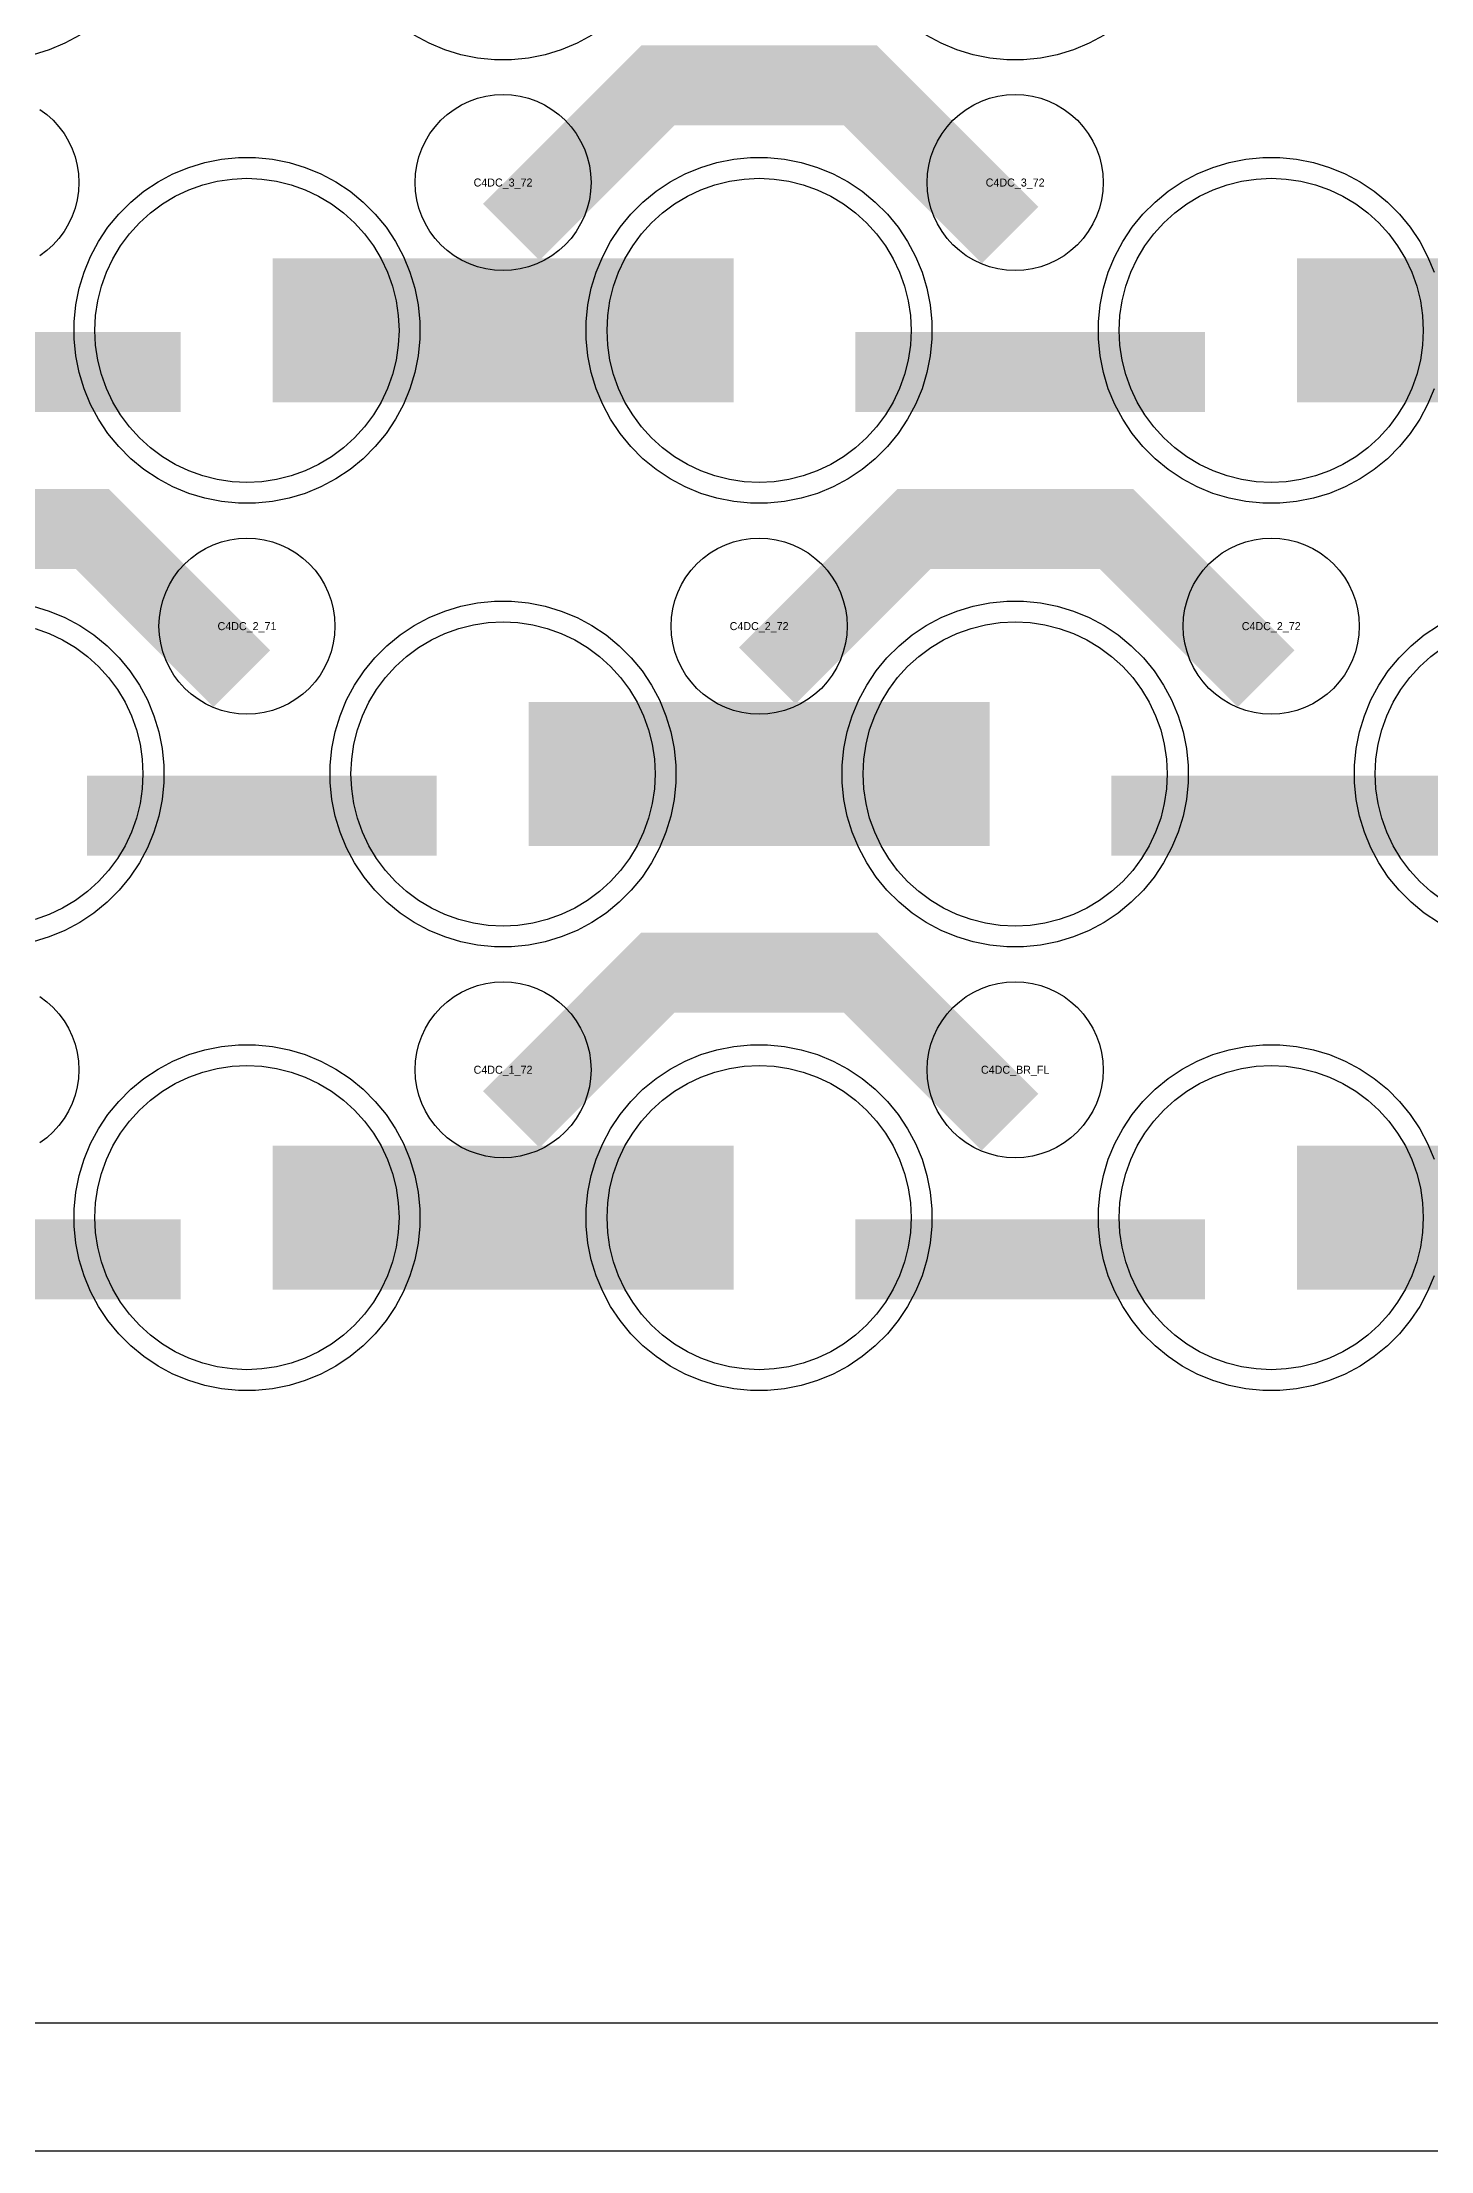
# Model space of a CAD drawing. Extents: x -11880 to 11880, y -14992 to 14992.
# Drawn here: x 10896 to 11330, y -14992 to -14334 of the extents above; entities that cross this region are included whole.
import ezdxf
from ezdxf.enums import TextEntityAlignment as Align

# ---------------------------------------------------------------- set-up
doc = ezdxf.new("R2010")
doc.units = 0
doc.header["$MEASUREMENT"] = 0
for name, color, linetype in [('GDS_775_DT_237', 138, 'CONTINUOUS'), ('OUTLINE', 30, 'CONTINUOUS'), ('RDL1_FS', 34, 'CONTINUOUS'), ('RDL_BS', 160, 'CONTINUOUS')]:
    doc.layers.add(name, color=color, linetype=linetype)

msp = doc.modelspace()

# ---------------------------------------------------------------- linework, layer by layer
at = {"layer": 'OUTLINE'}
for points in [[(-11880, -14992.5), (11880, -14992.5), (11880, 14992.5), (-11880, 14992.5)], [(-11840, -14952.5), (11840, -14952.5), (11840, 14952.5), (-11840, 14952.5)]]:
    msp.add_lwpolyline(points, close=True, dxfattribs=at)
at = {"layer": 'RDL1_FS', "color": 241, "true_color": 0xf7abae}
for points in [[(10960, -14471.379), (10955.343, -14471.15), (10950.732, -14470.466), (10946.209, -14469.334), (10941.819, -14467.762), (10937.605, -14465.77), (10933.605, -14463.372), (10929.86, -14460.594), (10926.406, -14457.464), (10923.276, -14454.01), (10920.498, -14450.265), (10918.1, -14446.265), (10916.108, -14442.051), (10914.536, -14437.661), (10913.404, -14433.138), (10912.72, -14428.527), (10912.491, -14423.87), (10912.72, -14419.213), (10913.404, -14414.602), (10914.536, -14410.079), (10916.108, -14405.689), (10918.1, -14401.475), (10920.498, -14397.475), (10923.276, -14393.73), (10926.406, -14390.276), (10929.86, -14387.146), (10933.605, -14384.368), (10937.605, -14381.97), (10941.819, -14379.978), (10946.209, -14378.406), (10950.732, -14377.274), (10955.343, -14376.59), (10960, -14376.361), (10964.657, -14376.59), (10969.268, -14377.274), (10973.791, -14378.406), (10978.181, -14379.978), (10982.395, -14381.97), (10986.395, -14384.368), (10990.14, -14387.146), (10993.594, -14390.276), (10996.724, -14393.73), (10999.502, -14397.475), (11001.9, -14401.475), (11003.892, -14405.689), (11005.464, -14410.079), (11006.596, -14414.602), (11007.28, -14419.213), (11007.509, -14423.87), (11007.28, -14428.527), (11006.596, -14433.138), (11005.464, -14437.661), (11003.892, -14442.051), (11001.9, -14446.265), (10999.502, -14450.265), (10996.724, -14454.01), (10993.594, -14457.464), (10990.14, -14460.594), (10986.395, -14463.372), (10982.395, -14465.77), (10978.181, -14467.762), (10973.791, -14469.334), (10969.268, -14470.466), (10964.657, -14471.15)], [(11120, -14471.379), (11115.343, -14471.15), (11110.732, -14470.466), (11106.209, -14469.334), (11101.819, -14467.762), (11097.605, -14465.77), (11093.605, -14463.372), (11089.86, -14460.594), (11086.406, -14457.464), (11083.276, -14454.01), (11080.498, -14450.265), (11078.1, -14446.265), (11076.108, -14442.051), (11074.536, -14437.661), (11073.404, -14433.138), (11072.72, -14428.527), (11072.491, -14423.87), (11072.72, -14419.213), (11073.404, -14414.602), (11074.536, -14410.079), (11076.108, -14405.689), (11078.1, -14401.475), (11080.498, -14397.475), (11083.276, -14393.73), (11086.406, -14390.276), (11089.86, -14387.146), (11093.605, -14384.368), (11097.605, -14381.97), (11101.819, -14379.978), (11106.209, -14378.406), (11110.732, -14377.274), (11115.343, -14376.59), (11120, -14376.361), (11124.657, -14376.59), (11129.268, -14377.274), (11133.791, -14378.406), (11138.181, -14379.978), (11142.395, -14381.97), (11146.395, -14384.368), (11150.14, -14387.146), (11153.594, -14390.276), (11156.724, -14393.73), (11159.502, -14397.475), (11161.9, -14401.475), (11163.892, -14405.689), (11165.464, -14410.079), (11166.596, -14414.602), (11167.28, -14419.213), (11167.509, -14423.87), (11167.28, -14428.527), (11166.596, -14433.138), (11165.464, -14437.661), (11163.892, -14442.051), (11161.9, -14446.265), (11159.502, -14450.265), (11156.724, -14454.01), (11153.594, -14457.464), (11150.14, -14460.594), (11146.395, -14463.372), (11142.395, -14465.77), (11138.181, -14467.762), (11133.791, -14469.334), (11129.268, -14470.466), (11124.657, -14471.15)], [(11280, -14471.379), (11275.343, -14471.15), (11270.732, -14470.466), (11266.209, -14469.334), (11261.819, -14467.762), (11257.605, -14465.77), (11253.605, -14463.372), (11249.86, -14460.594), (11246.406, -14457.464), (11243.276, -14454.01), (11240.498, -14450.265), (11238.1, -14446.265), (11236.108, -14442.051), (11234.536, -14437.661), (11233.404, -14433.138), (11232.72, -14428.527), (11232.491, -14423.87), (11232.72, -14419.213), (11233.404, -14414.602), (11234.536, -14410.079), (11236.108, -14405.689), (11238.1, -14401.475), (11240.498, -14397.475), (11243.276, -14393.73), (11246.406, -14390.276), (11249.86, -14387.146), (11253.605, -14384.368), (11257.605, -14381.97), (11261.819, -14379.978), (11266.209, -14378.406), (11270.732, -14377.274), (11275.343, -14376.59), (11280, -14376.361), (11284.657, -14376.59), (11289.268, -14377.274), (11293.791, -14378.406), (11298.181, -14379.978), (11302.395, -14381.97), (11306.395, -14384.368), (11310.14, -14387.146), (11313.594, -14390.276), (11316.724, -14393.73), (11319.502, -14397.475), (11321.9, -14401.475), (11323.892, -14405.689), (11325.464, -14410.079), (11326.596, -14414.602), (11327.28, -14419.213), (11327.509, -14423.87), (11327.28, -14428.527), (11326.596, -14433.138), (11325.464, -14437.661), (11323.892, -14442.051), (11321.9, -14446.265), (11319.502, -14450.265), (11316.724, -14454.01), (11313.594, -14457.464), (11310.14, -14460.594), (11306.395, -14463.372), (11302.395, -14465.77), (11298.181, -14467.762), (11293.791, -14469.334), (11289.268, -14470.466), (11284.657, -14471.15)], [(11040, -14609.944), (11035.343, -14609.715), (11030.732, -14609.031), (11026.209, -14607.899), (11021.819, -14606.327), (11017.605, -14604.335), (11013.605, -14601.937), (11009.86, -14599.159), (11006.406, -14596.029), (11003.276, -14592.575), (11000.498, -14588.83), (10998.1, -14584.83), (10996.108, -14580.616), (10994.536, -14576.226), (10993.404, -14571.703), (10992.72, -14567.092), (10992.491, -14562.435), (10992.72, -14557.778), (10993.404, -14553.167), (10994.536, -14548.644), (10996.108, -14544.254), (10998.1, -14540.04), (11000.498, -14536.04), (11003.276, -14532.295), (11006.406, -14528.841), (11009.86, -14525.711), (11013.605, -14522.933), (11017.605, -14520.535), (11021.819, -14518.543), (11026.209, -14516.971), (11030.732, -14515.839), (11035.343, -14515.155), (11040, -14514.926), (11044.657, -14515.155), (11049.268, -14515.839), (11053.791, -14516.971), (11058.181, -14518.543), (11062.395, -14520.535), (11066.395, -14522.933), (11070.14, -14525.711), (11073.594, -14528.841), (11076.724, -14532.295), (11079.502, -14536.04), (11081.9, -14540.04), (11083.892, -14544.254), (11085.464, -14548.644), (11086.596, -14553.167), (11087.28, -14557.778), (11087.509, -14562.435), (11087.28, -14567.092), (11086.596, -14571.703), (11085.464, -14576.226), (11083.892, -14580.616), (11081.9, -14584.83), (11079.502, -14588.83), (11076.724, -14592.575), (11073.594, -14596.029), (11070.14, -14599.159), (11066.395, -14601.937), (11062.395, -14604.335), (11058.181, -14606.327), (11053.791, -14607.899), (11049.268, -14609.031), (11044.657, -14609.715)], [(11200, -14609.944), (11195.343, -14609.715), (11190.732, -14609.031), (11186.209, -14607.899), (11181.819, -14606.327), (11177.605, -14604.335), (11173.605, -14601.937), (11169.86, -14599.159), (11166.406, -14596.029), (11163.276, -14592.575), (11160.498, -14588.83), (11158.1, -14584.83), (11156.108, -14580.616), (11154.536, -14576.226), (11153.404, -14571.703), (11152.72, -14567.092), (11152.491, -14562.435), (11152.72, -14557.778), (11153.404, -14553.167), (11154.536, -14548.644), (11156.108, -14544.254), (11158.1, -14540.04), (11160.498, -14536.04), (11163.276, -14532.295), (11166.406, -14528.841), (11169.86, -14525.711), (11173.605, -14522.933), (11177.605, -14520.535), (11181.819, -14518.543), (11186.209, -14516.971), (11190.732, -14515.839), (11195.343, -14515.155), (11200, -14514.926), (11204.657, -14515.155), (11209.268, -14515.839), (11213.791, -14516.971), (11218.181, -14518.543), (11222.395, -14520.535), (11226.395, -14522.933), (11230.14, -14525.711), (11233.594, -14528.841), (11236.724, -14532.295), (11239.502, -14536.04), (11241.9, -14540.04), (11243.892, -14544.254), (11245.464, -14548.644), (11246.596, -14553.167), (11247.28, -14557.778), (11247.509, -14562.435), (11247.28, -14567.092), (11246.596, -14571.703), (11245.464, -14576.226), (11243.892, -14580.616), (11241.9, -14584.83), (11239.502, -14588.83), (11236.724, -14592.575), (11233.594, -14596.029), (11230.14, -14599.159), (11226.395, -14601.937), (11222.395, -14604.335), (11218.181, -14606.327), (11213.791, -14607.899), (11209.268, -14609.031), (11204.657, -14609.715)], [(10960, -14748.509), (10955.343, -14748.28), (10950.732, -14747.596), (10946.209, -14746.464), (10941.819, -14744.892), (10937.605, -14742.9), (10933.605, -14740.502), (10929.86, -14737.724), (10926.406, -14734.594), (10923.276, -14731.14), (10920.498, -14727.395), (10918.1, -14723.395), (10916.108, -14719.181), (10914.536, -14714.791), (10913.404, -14710.268), (10912.72, -14705.657), (10912.491, -14701), (10912.72, -14696.343), (10913.404, -14691.732), (10914.536, -14687.209), (10916.108, -14682.819), (10918.1, -14678.605), (10920.498, -14674.605), (10923.276, -14670.86), (10926.406, -14667.406), (10929.86, -14664.276), (10933.605, -14661.498), (10937.605, -14659.1), (10941.819, -14657.108), (10946.209, -14655.536), (10950.732, -14654.404), (10955.343, -14653.72), (10960, -14653.491), (10964.657, -14653.72), (10969.268, -14654.404), (10973.791, -14655.536), (10978.181, -14657.108), (10982.395, -14659.1), (10986.395, -14661.498), (10990.14, -14664.276), (10993.594, -14667.406), (10996.724, -14670.86), (10999.502, -14674.605), (11001.9, -14678.605), (11003.892, -14682.819), (11005.464, -14687.209), (11006.596, -14691.732), (11007.28, -14696.343), (11007.509, -14701), (11007.28, -14705.657), (11006.596, -14710.268), (11005.464, -14714.791), (11003.892, -14719.181), (11001.9, -14723.395), (10999.502, -14727.395), (10996.724, -14731.14), (10993.594, -14734.594), (10990.14, -14737.724), (10986.395, -14740.502), (10982.395, -14742.9), (10978.181, -14744.892), (10973.791, -14746.464), (10969.268, -14747.596), (10964.657, -14748.28)], [(11120, -14748.509), (11115.343, -14748.28), (11110.732, -14747.596), (11106.209, -14746.464), (11101.819, -14744.892), (11097.605, -14742.9), (11093.605, -14740.502), (11089.86, -14737.724), (11086.406, -14734.594), (11083.276, -14731.14), (11080.498, -14727.395), (11078.1, -14723.395), (11076.108, -14719.181), (11074.536, -14714.791), (11073.404, -14710.268), (11072.72, -14705.657), (11072.491, -14701), (11072.72, -14696.343), (11073.404, -14691.732), (11074.536, -14687.209), (11076.108, -14682.819), (11078.1, -14678.605), (11080.498, -14674.605), (11083.276, -14670.86), (11086.406, -14667.406), (11089.86, -14664.276), (11093.605, -14661.498), (11097.605, -14659.1), (11101.819, -14657.108), (11106.209, -14655.536), (11110.732, -14654.404), (11115.343, -14653.72), (11120, -14653.491), (11124.657, -14653.72), (11129.268, -14654.404), (11133.791, -14655.536), (11138.181, -14657.108), (11142.395, -14659.1), (11146.395, -14661.498), (11150.14, -14664.276), (11153.594, -14667.406), (11156.724, -14670.86), (11159.502, -14674.605), (11161.9, -14678.605), (11163.892, -14682.819), (11165.464, -14687.209), (11166.596, -14691.732), (11167.28, -14696.343), (11167.509, -14701), (11167.28, -14705.657), (11166.596, -14710.268), (11165.464, -14714.791), (11163.892, -14719.181), (11161.9, -14723.395), (11159.502, -14727.395), (11156.724, -14731.14), (11153.594, -14734.594), (11150.14, -14737.724), (11146.395, -14740.502), (11142.395, -14742.9), (11138.181, -14744.892), (11133.791, -14746.464), (11129.268, -14747.596), (11124.657, -14748.28)], [(11280, -14748.509), (11275.343, -14748.28), (11270.732, -14747.596), (11266.209, -14746.464), (11261.819, -14744.892), (11257.605, -14742.9), (11253.605, -14740.502), (11249.86, -14737.724), (11246.406, -14734.594), (11243.276, -14731.14), (11240.498, -14727.395), (11238.1, -14723.395), (11236.108, -14719.181), (11234.536, -14714.791), (11233.404, -14710.268), (11232.72, -14705.657), (11232.491, -14701), (11232.72, -14696.343), (11233.404, -14691.732), (11234.536, -14687.209), (11236.108, -14682.819), (11238.1, -14678.605), (11240.498, -14674.605), (11243.276, -14670.86), (11246.406, -14667.406), (11249.86, -14664.276), (11253.605, -14661.498), (11257.605, -14659.1), (11261.819, -14657.108), (11266.209, -14655.536), (11270.732, -14654.404), (11275.343, -14653.72), (11280, -14653.491), (11284.657, -14653.72), (11289.268, -14654.404), (11293.791, -14655.536), (11298.181, -14657.108), (11302.395, -14659.1), (11306.395, -14661.498), (11310.14, -14664.276), (11313.594, -14667.406), (11316.724, -14670.86), (11319.502, -14674.605), (11321.9, -14678.605), (11323.892, -14682.819), (11325.464, -14687.209), (11326.596, -14691.732), (11327.28, -14696.343), (11327.509, -14701), (11327.28, -14705.657), (11326.596, -14710.268), (11325.464, -14714.791), (11323.892, -14719.181), (11321.9, -14723.395), (11319.502, -14727.395), (11316.724, -14731.14), (11313.594, -14734.594), (11310.14, -14737.724), (11306.395, -14740.502), (11302.395, -14742.9), (11298.181, -14744.892), (11293.791, -14746.464), (11289.268, -14747.596), (11284.657, -14748.28)]]:
    msp.add_lwpolyline(points, close=True, dxfattribs=at)
for points in [[(10968.002, -14423.87, 45, 45, 0), (11040.002, -14423.87, 45, 45, 0)], [(11040.002, -14423.87, 45, 45, 0), (11112.002, -14423.87, 45, 45, 0)], [(11288.002, -14423.87, 45, 45, 0), (11360.002, -14423.87, 45, 45, 0)], [(11048.002, -14562.435, 45, 45, 0), (11120.002, -14562.435, 45, 45, 0)], [(11120.002, -14562.435, 45, 45, 0), (11192.002, -14562.435, 45, 45, 0)], [(10968.002, -14701, 45, 45, 0), (11040.002, -14701, 45, 45, 0)], [(11040.002, -14701, 45, 45, 0), (11112.002, -14701, 45, 45, 0)], [(11288.002, -14701, 45, 45, 0), (11360.002, -14701, 45, 45, 0)]]:
    msp.add_lwpolyline(points, format="xyseb", dxfattribs=at)
for points in [[(10893.791, -14516.971), (10898.181, -14518.543), (10902.395, -14520.535), (10906.395, -14522.933), (10910.14, -14525.711), (10913.594, -14528.841), (10916.724, -14532.295), (10919.502, -14536.04), (10921.9, -14540.04), (10923.892, -14544.254), (10925.464, -14548.644), (10926.596, -14553.167), (10927.28, -14557.778), (10927.509, -14562.435), (10927.28, -14567.092), (10926.596, -14571.703), (10925.464, -14576.226), (10923.892, -14580.616), (10921.9, -14584.83), (10919.502, -14588.83), (10916.724, -14592.575), (10913.594, -14596.029), (10910.14, -14599.159), (10906.395, -14601.937), (10902.395, -14604.335), (10898.181, -14606.327), (10893.791, -14607.899)], [(11333.605, -14601.937), (11329.86, -14599.159), (11326.406, -14596.029), (11323.276, -14592.575), (11320.498, -14588.83), (11318.1, -14584.83), (11316.108, -14580.616), (11314.536, -14576.226), (11313.404, -14571.703), (11312.72, -14567.092), (11312.491, -14562.435), (11312.72, -14557.778), (11313.404, -14553.167), (11314.536, -14548.644), (11316.108, -14544.254), (11318.1, -14540.04), (11320.498, -14536.04), (11323.276, -14532.295), (11326.406, -14528.841), (11329.86, -14525.711), (11333.605, -14522.933)]]:
    msp.add_lwpolyline(points, dxfattribs=at)
at = {"layer": 'RDL_BS', "color": 241, "true_color": 0xf7abae}
for points in [[(10907.777, -14331.693), (10903.115, -14334.185), (10898.205, -14336.216), (10893.165, -14337.747)], [(11067.777, -14331.693), (11063.115, -14334.185), (11058.205, -14336.216), (11053.165, -14337.747), (11047.938, -14338.793), (11042.644, -14339.31), (11037.356, -14339.31), (11032.062, -14338.793), (11026.835, -14337.747), (11021.795, -14336.216), (11016.885, -14334.185), (11012.223, -14331.693)], [(11227.777, -14331.693), (11223.115, -14334.185), (11218.205, -14336.216), (11213.165, -14337.747), (11207.938, -14338.793), (11202.644, -14339.31), (11197.356, -14339.31), (11192.062, -14338.793), (11186.835, -14337.747), (11181.795, -14336.216), (11176.885, -14334.185), (11172.223, -14331.693)], [(11330.906, -14442.075), (11328.875, -14446.985), (11326.383, -14451.647), (11323.436, -14456.061), (11320.074, -14460.162), (11316.292, -14463.944), (11312.191, -14467.306), (11307.777, -14470.253), (11303.115, -14472.745), (11298.205, -14474.776), (11293.165, -14476.307), (11287.938, -14477.353), (11282.644, -14477.87), (11277.356, -14477.87), (11272.062, -14477.353), (11266.835, -14476.307), (11261.795, -14474.776), (11256.885, -14472.745), (11252.223, -14470.253), (11247.809, -14467.306), (11243.708, -14463.944), (11239.926, -14460.162), (11236.564, -14456.061), (11233.617, -14451.647), (11231.125, -14446.985), (11229.094, -14442.075), (11227.563, -14437.035), (11226.517, -14431.808), (11226, -14426.514), (11226, -14421.226), (11226.517, -14415.932), (11227.563, -14410.705), (11229.094, -14405.665), (11231.125, -14400.755), (11233.617, -14396.093), (11236.564, -14391.679), (11239.926, -14387.578), (11243.708, -14383.796), (11247.809, -14380.434), (11252.223, -14377.487), (11256.885, -14374.995), (11261.795, -14372.964), (11266.835, -14371.433), (11272.062, -14370.387), (11277.356, -14369.87), (11282.644, -14369.87), (11287.938, -14370.387), (11293.165, -14371.433), (11298.205, -14372.964), (11303.115, -14374.995), (11307.777, -14377.487), (11312.191, -14380.434), (11316.292, -14383.796), (11320.074, -14387.578), (11323.436, -14391.679), (11326.383, -14396.093), (11328.875, -14400.755), (11330.906, -14405.665)], [(10893.165, -14509.998), (10898.205, -14511.529), (10903.115, -14513.56), (10907.777, -14516.052), (10912.191, -14518.999), (10916.292, -14522.361), (10920.074, -14526.143), (10923.436, -14530.244), (10926.383, -14534.658), (10928.875, -14539.32), (10930.906, -14544.23), (10932.437, -14549.27), (10933.483, -14554.497), (10934, -14559.791), (10934, -14565.079), (10933.483, -14570.373), (10932.437, -14575.6), (10930.906, -14580.64), (10928.875, -14585.55), (10926.383, -14590.212), (10923.436, -14594.626), (10920.074, -14598.727), (10916.292, -14602.509), (10912.191, -14605.871), (10907.777, -14608.818), (10903.115, -14611.31), (10898.205, -14613.341), (10893.165, -14614.872)], [(11332.223, -14608.818), (11327.809, -14605.871), (11323.708, -14602.509), (11319.926, -14598.727), (11316.564, -14594.626), (11313.617, -14590.212), (11311.125, -14585.55), (11309.094, -14580.64), (11307.563, -14575.6), (11306.517, -14570.373), (11306, -14565.079), (11306, -14559.791), (11306.517, -14554.497), (11307.563, -14549.27), (11309.094, -14544.23), (11311.125, -14539.32), (11313.617, -14534.658), (11316.564, -14530.244), (11319.926, -14526.143), (11323.708, -14522.361), (11327.809, -14518.999), (11332.223, -14516.052)], [(11330.906, -14719.205), (11328.875, -14724.115), (11326.383, -14728.777), (11323.436, -14733.191), (11320.074, -14737.292), (11316.292, -14741.074), (11312.191, -14744.436), (11307.777, -14747.383), (11303.115, -14749.875), (11298.205, -14751.906), (11293.165, -14753.437), (11287.938, -14754.483), (11282.644, -14755), (11277.356, -14755), (11272.062, -14754.483), (11266.835, -14753.437), (11261.795, -14751.906), (11256.885, -14749.875), (11252.223, -14747.383), (11247.809, -14744.436), (11243.708, -14741.074), (11239.926, -14737.292), (11236.564, -14733.191), (11233.617, -14728.777), (11231.125, -14724.115), (11229.094, -14719.205), (11227.563, -14714.165), (11226.517, -14708.938), (11226, -14703.644), (11226, -14698.356), (11226.517, -14693.062), (11227.563, -14687.835), (11229.094, -14682.795), (11231.125, -14677.885), (11233.617, -14673.223), (11236.564, -14668.809), (11239.926, -14664.708), (11243.708, -14660.926), (11247.809, -14657.564), (11252.223, -14654.617), (11256.885, -14652.125), (11261.795, -14650.094), (11266.835, -14648.563), (11272.062, -14647.517), (11277.356, -14647), (11282.644, -14647), (11287.938, -14647.517), (11293.165, -14648.563), (11298.205, -14650.094), (11303.115, -14652.125), (11307.777, -14654.617), (11312.191, -14657.564), (11316.292, -14660.926), (11320.074, -14664.708), (11323.436, -14668.809), (11326.383, -14673.223), (11328.875, -14677.885), (11330.906, -14682.795)]]:
    msp.add_lwpolyline(points, dxfattribs=at)
at = {"layer": 'RDL_BS'}
for points in [[(11042.562, -14393.184, 25, 25, 0), (11088.377, -14347.369, 25, 25, 0), (11121.93, -14347.369, 25, 25, 0)], [(11198.401, -14394.083, 25, 25, 0), (11151.687, -14347.369, 25, 25, 0), (11121.929, -14347.369, 25, 25, 0)], [(10958.401, -14532.648, 25, 25, 0), (10911.687, -14485.934, 25, 25, 0), (10881.929, -14485.934, 25, 25, 0)], [(11122.562, -14531.749, 25, 25, 0), (11168.377, -14485.934, 25, 25, 0), (11201.93, -14485.934, 25, 25, 0)], [(11278.401, -14532.648, 25, 25, 0), (11231.687, -14485.934, 25, 25, 0), (11201.929, -14485.934, 25, 25, 0)], [(11042.562, -14670.314, 25, 25, 0), (11088.377, -14624.499, 25, 25, 0), (11121.93, -14624.499, 25, 25, 0)], [(11198.401, -14671.213, 25, 25, 0), (11151.687, -14624.499, 25, 25, 0), (11121.929, -14624.499, 25, 25, 0)]]:
    msp.add_lwpolyline(points, format="xyseb", dxfattribs=at)
for points in [[(11040, -14405.176), (11037.307, -14405.044), (11034.635, -14404.648), (11032.016, -14403.991), (11029.481, -14403.084), (11027.044, -14401.932), (11024.72, -14400.539), (11022.557, -14398.936), (11020.558, -14397.124), (11018.746, -14395.125), (11017.143, -14392.962), (11015.75, -14390.638), (11014.598, -14388.201), (11013.691, -14385.666), (11013.034, -14383.047), (11012.638, -14380.375), (11012.506, -14377.682), (11012.638, -14374.989), (11013.034, -14372.317), (11013.691, -14369.698), (11014.598, -14367.163), (11015.75, -14364.726), (11017.143, -14362.402), (11018.746, -14360.239), (11020.558, -14358.24), (11022.557, -14356.428), (11024.72, -14354.825), (11027.044, -14353.432), (11029.481, -14352.28), (11032.016, -14351.373), (11034.635, -14350.716), (11037.307, -14350.32), (11040, -14350.188), (11042.693, -14350.32), (11045.365, -14350.716), (11047.984, -14351.373), (11050.519, -14352.28), (11052.956, -14353.432), (11055.28, -14354.825), (11057.443, -14356.428), (11059.442, -14358.24), (11061.254, -14360.239), (11062.857, -14362.402), (11064.25, -14364.726), (11065.402, -14367.163), (11066.309, -14369.698), (11066.966, -14372.317), (11067.362, -14374.989), (11067.494, -14377.682), (11067.362, -14380.375), (11066.966, -14383.047), (11066.309, -14385.666), (11065.402, -14388.201), (11064.25, -14390.638), (11062.857, -14392.962), (11061.254, -14395.125), (11059.442, -14397.124), (11057.443, -14398.936), (11055.28, -14400.539), (11052.956, -14401.932), (11050.519, -14403.084), (11047.984, -14403.991), (11045.365, -14404.648), (11042.693, -14405.044)], [(11200, -14405.176), (11197.307, -14405.044), (11194.635, -14404.648), (11192.016, -14403.991), (11189.481, -14403.084), (11187.044, -14401.932), (11184.72, -14400.539), (11182.557, -14398.936), (11180.558, -14397.124), (11178.746, -14395.125), (11177.143, -14392.962), (11175.75, -14390.638), (11174.598, -14388.201), (11173.691, -14385.666), (11173.034, -14383.047), (11172.638, -14380.375), (11172.506, -14377.682), (11172.638, -14374.989), (11173.034, -14372.317), (11173.691, -14369.698), (11174.598, -14367.163), (11175.75, -14364.726), (11177.143, -14362.402), (11178.746, -14360.239), (11180.558, -14358.24), (11182.557, -14356.428), (11184.72, -14354.825), (11187.044, -14353.432), (11189.481, -14352.28), (11192.016, -14351.373), (11194.635, -14350.716), (11197.307, -14350.32), (11200, -14350.188), (11202.693, -14350.32), (11205.365, -14350.716), (11207.984, -14351.373), (11210.519, -14352.28), (11212.956, -14353.432), (11215.28, -14354.825), (11217.443, -14356.428), (11219.442, -14358.24), (11221.254, -14360.239), (11222.857, -14362.402), (11224.25, -14364.726), (11225.402, -14367.163), (11226.309, -14369.698), (11226.966, -14372.317), (11227.362, -14374.989), (11227.494, -14377.682), (11227.362, -14380.375), (11226.966, -14383.047), (11226.309, -14385.666), (11225.402, -14388.201), (11224.25, -14390.638), (11222.857, -14392.962), (11221.254, -14395.125), (11219.442, -14397.124), (11217.443, -14398.936), (11215.28, -14400.539), (11212.956, -14401.932), (11210.519, -14403.084), (11207.984, -14403.991), (11205.365, -14404.648), (11202.693, -14405.044)], [(10960, -14543.741), (10957.307, -14543.609), (10954.635, -14543.213), (10952.016, -14542.556), (10949.481, -14541.649), (10947.044, -14540.497), (10944.72, -14539.104), (10942.557, -14537.501), (10940.558, -14535.689), (10938.746, -14533.69), (10937.143, -14531.527), (10935.75, -14529.203), (10934.598, -14526.766), (10933.691, -14524.231), (10933.034, -14521.612), (10932.638, -14518.94), (10932.506, -14516.247), (10932.638, -14513.554), (10933.034, -14510.882), (10933.691, -14508.263), (10934.598, -14505.728), (10935.75, -14503.291), (10937.143, -14500.967), (10938.746, -14498.804), (10940.558, -14496.805), (10942.557, -14494.993), (10944.72, -14493.39), (10947.044, -14491.997), (10949.481, -14490.845), (10952.016, -14489.938), (10954.635, -14489.281), (10957.307, -14488.885), (10960, -14488.753), (10962.693, -14488.885), (10965.365, -14489.281), (10967.984, -14489.938), (10970.519, -14490.845), (10972.956, -14491.997), (10975.28, -14493.39), (10977.443, -14494.993), (10979.442, -14496.805), (10981.254, -14498.804), (10982.857, -14500.967), (10984.25, -14503.291), (10985.402, -14505.728), (10986.309, -14508.263), (10986.966, -14510.882), (10987.362, -14513.554), (10987.494, -14516.247), (10987.362, -14518.94), (10986.966, -14521.612), (10986.309, -14524.231), (10985.402, -14526.766), (10984.25, -14529.203), (10982.857, -14531.527), (10981.254, -14533.69), (10979.442, -14535.689), (10977.443, -14537.501), (10975.28, -14539.104), (10972.956, -14540.497), (10970.519, -14541.649), (10967.984, -14542.556), (10965.365, -14543.213), (10962.693, -14543.609)], [(11120, -14543.741), (11117.307, -14543.609), (11114.635, -14543.213), (11112.016, -14542.556), (11109.481, -14541.649), (11107.044, -14540.497), (11104.72, -14539.104), (11102.557, -14537.501), (11100.558, -14535.689), (11098.746, -14533.69), (11097.143, -14531.527), (11095.75, -14529.203), (11094.598, -14526.766), (11093.691, -14524.231), (11093.034, -14521.612), (11092.638, -14518.94), (11092.506, -14516.247), (11092.638, -14513.554), (11093.034, -14510.882), (11093.691, -14508.263), (11094.598, -14505.728), (11095.75, -14503.291), (11097.143, -14500.967), (11098.746, -14498.804), (11100.558, -14496.805), (11102.557, -14494.993), (11104.72, -14493.39), (11107.044, -14491.997), (11109.481, -14490.845), (11112.016, -14489.938), (11114.635, -14489.281), (11117.307, -14488.885), (11120, -14488.753), (11122.693, -14488.885), (11125.365, -14489.281), (11127.984, -14489.938), (11130.519, -14490.845), (11132.956, -14491.997), (11135.28, -14493.39), (11137.443, -14494.993), (11139.442, -14496.805), (11141.254, -14498.804), (11142.857, -14500.967), (11144.25, -14503.291), (11145.402, -14505.728), (11146.309, -14508.263), (11146.966, -14510.882), (11147.362, -14513.554), (11147.494, -14516.247), (11147.362, -14518.94), (11146.966, -14521.612), (11146.309, -14524.231), (11145.402, -14526.766), (11144.25, -14529.203), (11142.857, -14531.527), (11141.254, -14533.69), (11139.442, -14535.689), (11137.443, -14537.501), (11135.28, -14539.104), (11132.956, -14540.497), (11130.519, -14541.649), (11127.984, -14542.556), (11125.365, -14543.213), (11122.693, -14543.609)], [(11280, -14543.741), (11277.307, -14543.609), (11274.635, -14543.213), (11272.016, -14542.556), (11269.481, -14541.649), (11267.044, -14540.497), (11264.72, -14539.104), (11262.557, -14537.501), (11260.558, -14535.689), (11258.746, -14533.69), (11257.143, -14531.527), (11255.75, -14529.203), (11254.598, -14526.766), (11253.691, -14524.231), (11253.034, -14521.612), (11252.638, -14518.94), (11252.506, -14516.247), (11252.638, -14513.554), (11253.034, -14510.882), (11253.691, -14508.263), (11254.598, -14505.728), (11255.75, -14503.291), (11257.143, -14500.967), (11258.746, -14498.804), (11260.558, -14496.805), (11262.557, -14494.993), (11264.72, -14493.39), (11267.044, -14491.997), (11269.481, -14490.845), (11272.016, -14489.938), (11274.635, -14489.281), (11277.307, -14488.885), (11280, -14488.753), (11282.693, -14488.885), (11285.365, -14489.281), (11287.984, -14489.938), (11290.519, -14490.845), (11292.956, -14491.997), (11295.28, -14493.39), (11297.443, -14494.993), (11299.442, -14496.805), (11301.254, -14498.804), (11302.857, -14500.967), (11304.25, -14503.291), (11305.402, -14505.728), (11306.309, -14508.263), (11306.966, -14510.882), (11307.362, -14513.554), (11307.494, -14516.247), (11307.362, -14518.94), (11306.966, -14521.612), (11306.309, -14524.231), (11305.402, -14526.766), (11304.25, -14529.203), (11302.857, -14531.527), (11301.254, -14533.69), (11299.442, -14535.689), (11297.443, -14537.501), (11295.28, -14539.104), (11292.956, -14540.497), (11290.519, -14541.649), (11287.984, -14542.556), (11285.365, -14543.213), (11282.693, -14543.609)], [(11040, -14682.306), (11037.307, -14682.174), (11034.635, -14681.778), (11032.016, -14681.121), (11029.481, -14680.214), (11027.044, -14679.062), (11024.72, -14677.669), (11022.557, -14676.066), (11020.558, -14674.254), (11018.746, -14672.255), (11017.143, -14670.092), (11015.75, -14667.768), (11014.598, -14665.331), (11013.691, -14662.796), (11013.034, -14660.177), (11012.638, -14657.505), (11012.506, -14654.812), (11012.638, -14652.119), (11013.034, -14649.447), (11013.691, -14646.828), (11014.598, -14644.293), (11015.75, -14641.856), (11017.143, -14639.532), (11018.746, -14637.369), (11020.558, -14635.37), (11022.557, -14633.558), (11024.72, -14631.955), (11027.044, -14630.562), (11029.481, -14629.41), (11032.016, -14628.503), (11034.635, -14627.846), (11037.307, -14627.45), (11040, -14627.318), (11042.693, -14627.45), (11045.365, -14627.846), (11047.984, -14628.503), (11050.519, -14629.41), (11052.956, -14630.562), (11055.28, -14631.955), (11057.443, -14633.558), (11059.442, -14635.37), (11061.254, -14637.369), (11062.857, -14639.532), (11064.25, -14641.856), (11065.402, -14644.293), (11066.309, -14646.828), (11066.966, -14649.447), (11067.362, -14652.119), (11067.494, -14654.812), (11067.362, -14657.505), (11066.966, -14660.177), (11066.309, -14662.796), (11065.402, -14665.331), (11064.25, -14667.768), (11062.857, -14670.092), (11061.254, -14672.255), (11059.442, -14674.254), (11057.443, -14676.066), (11055.28, -14677.669), (11052.956, -14679.062), (11050.519, -14680.214), (11047.984, -14681.121), (11045.365, -14681.778), (11042.693, -14682.174)], [(11200, -14682.306), (11197.307, -14682.174), (11194.635, -14681.778), (11192.016, -14681.121), (11189.481, -14680.214), (11187.044, -14679.062), (11184.72, -14677.669), (11182.557, -14676.066), (11180.558, -14674.254), (11178.746, -14672.255), (11177.143, -14670.092), (11175.75, -14667.768), (11174.598, -14665.331), (11173.691, -14662.796), (11173.034, -14660.177), (11172.638, -14657.505), (11172.506, -14654.812), (11172.638, -14652.119), (11173.034, -14649.447), (11173.691, -14646.828), (11174.598, -14644.293), (11175.75, -14641.856), (11177.143, -14639.532), (11178.746, -14637.369), (11180.558, -14635.37), (11182.557, -14633.558), (11184.72, -14631.955), (11187.044, -14630.562), (11189.481, -14629.41), (11192.016, -14628.503), (11194.635, -14627.846), (11197.307, -14627.45), (11200, -14627.318), (11202.693, -14627.45), (11205.365, -14627.846), (11207.984, -14628.503), (11210.519, -14629.41), (11212.956, -14630.562), (11215.28, -14631.955), (11217.443, -14633.558), (11219.442, -14635.37), (11221.254, -14637.369), (11222.857, -14639.532), (11224.25, -14641.856), (11225.402, -14644.293), (11226.309, -14646.828), (11226.966, -14649.447), (11227.362, -14652.119), (11227.494, -14654.812), (11227.362, -14657.505), (11226.966, -14660.177), (11226.309, -14662.796), (11225.402, -14665.331), (11224.25, -14667.768), (11222.857, -14670.092), (11221.254, -14672.255), (11219.442, -14674.254), (11217.443, -14676.066), (11215.28, -14677.669), (11212.956, -14679.062), (11210.519, -14680.214), (11207.984, -14681.121), (11205.365, -14681.778), (11202.693, -14682.174)]]:
    msp.add_lwpolyline(points, close=True, dxfattribs=at)
for points in [[(10895.28, -14354.825), (10897.443, -14356.428), (10899.442, -14358.24), (10901.254, -14360.239), (10902.857, -14362.402), (10904.25, -14364.726), (10905.402, -14367.163), (10906.309, -14369.698), (10906.966, -14372.317), (10907.362, -14374.989), (10907.494, -14377.682), (10907.362, -14380.375), (10906.966, -14383.047), (10906.309, -14385.666), (10905.402, -14388.201), (10904.25, -14390.638), (10902.857, -14392.962), (10901.254, -14395.125), (10899.442, -14397.124), (10897.443, -14398.936), (10895.28, -14400.539)], [(10895.28, -14631.955), (10897.443, -14633.558), (10899.442, -14635.37), (10901.254, -14637.369), (10902.857, -14639.532), (10904.25, -14641.856), (10905.402, -14644.293), (10906.309, -14646.828), (10906.966, -14649.447), (10907.362, -14652.119), (10907.494, -14654.812), (10907.362, -14657.505), (10906.966, -14660.177), (10906.309, -14662.796), (10905.402, -14665.331), (10904.25, -14667.768), (10902.857, -14670.092), (10901.254, -14672.255), (10899.442, -14674.254), (10897.443, -14676.066), (10895.28, -14677.669)]]:
    msp.add_lwpolyline(points, dxfattribs=at)
at = {"layer": 'RDL_BS', "color": 241, "true_color": 0xf7abae}
for points in [[(10957.356, -14477.87), (10952.062, -14477.353), (10946.835, -14476.307), (10941.795, -14474.776), (10936.885, -14472.745), (10932.223, -14470.253), (10927.809, -14467.306), (10923.708, -14463.944), (10919.926, -14460.162), (10916.564, -14456.061), (10913.617, -14451.647), (10911.125, -14446.985), (10909.094, -14442.075), (10907.563, -14437.035), (10906.517, -14431.808), (10906, -14426.514), (10906, -14421.226), (10906.517, -14415.932), (10907.563, -14410.705), (10909.094, -14405.665), (10911.125, -14400.755), (10913.617, -14396.093), (10916.564, -14391.679), (10919.926, -14387.578), (10923.708, -14383.796), (10927.809, -14380.434), (10932.223, -14377.487), (10936.885, -14374.995), (10941.795, -14372.964), (10946.835, -14371.433), (10952.062, -14370.387), (10957.356, -14369.87), (10962.644, -14369.87), (10967.938, -14370.387), (10973.165, -14371.433), (10978.205, -14372.964), (10983.115, -14374.995), (10987.777, -14377.487), (10992.191, -14380.434), (10996.292, -14383.796), (11000.074, -14387.578), (11003.436, -14391.679), (11006.383, -14396.093), (11008.875, -14400.755), (11010.906, -14405.665), (11012.437, -14410.705), (11013.483, -14415.932), (11014, -14421.226), (11014, -14426.514), (11013.483, -14431.808), (11012.437, -14437.035), (11010.906, -14442.075), (11008.875, -14446.985), (11006.383, -14451.647), (11003.436, -14456.061), (11000.074, -14460.162), (10996.292, -14463.944), (10992.191, -14467.306), (10987.777, -14470.253), (10983.115, -14472.745), (10978.205, -14474.776), (10973.165, -14476.307), (10967.938, -14477.353), (10962.644, -14477.87)], [(11117.356, -14477.87), (11112.062, -14477.353), (11106.835, -14476.307), (11101.795, -14474.776), (11096.885, -14472.745), (11092.223, -14470.253), (11087.809, -14467.306), (11083.708, -14463.944), (11079.926, -14460.162), (11076.564, -14456.061), (11073.617, -14451.647), (11071.125, -14446.985), (11069.094, -14442.075), (11067.563, -14437.035), (11066.517, -14431.808), (11066, -14426.514), (11066, -14421.226), (11066.517, -14415.932), (11067.563, -14410.705), (11069.094, -14405.665), (11071.125, -14400.755), (11073.617, -14396.093), (11076.564, -14391.679), (11079.926, -14387.578), (11083.708, -14383.796), (11087.809, -14380.434), (11092.223, -14377.487), (11096.885, -14374.995), (11101.795, -14372.964), (11106.835, -14371.433), (11112.062, -14370.387), (11117.356, -14369.87), (11122.644, -14369.87), (11127.938, -14370.387), (11133.165, -14371.433), (11138.205, -14372.964), (11143.115, -14374.995), (11147.777, -14377.487), (11152.191, -14380.434), (11156.292, -14383.796), (11160.074, -14387.578), (11163.436, -14391.679), (11166.383, -14396.093), (11168.875, -14400.755), (11170.906, -14405.665), (11172.437, -14410.705), (11173.483, -14415.932), (11174, -14421.226), (11174, -14426.514), (11173.483, -14431.808), (11172.437, -14437.035), (11170.906, -14442.075), (11168.875, -14446.985), (11166.383, -14451.647), (11163.436, -14456.061), (11160.074, -14460.162), (11156.292, -14463.944), (11152.191, -14467.306), (11147.777, -14470.253), (11143.115, -14472.745), (11138.205, -14474.776), (11133.165, -14476.307), (11127.938, -14477.353), (11122.644, -14477.87)], [(11037.356, -14616.435), (11032.062, -14615.918), (11026.835, -14614.872), (11021.795, -14613.341), (11016.885, -14611.31), (11012.223, -14608.818), (11007.809, -14605.871), (11003.708, -14602.509), (10999.926, -14598.727), (10996.564, -14594.626), (10993.617, -14590.212), (10991.125, -14585.55), (10989.094, -14580.64), (10987.563, -14575.6), (10986.517, -14570.373), (10986, -14565.079), (10986, -14559.791), (10986.517, -14554.497), (10987.563, -14549.27), (10989.094, -14544.23), (10991.125, -14539.32), (10993.617, -14534.658), (10996.564, -14530.244), (10999.926, -14526.143), (11003.708, -14522.361), (11007.809, -14518.999), (11012.223, -14516.052), (11016.885, -14513.56), (11021.795, -14511.529), (11026.835, -14509.998), (11032.062, -14508.952), (11037.356, -14508.435), (11042.644, -14508.435), (11047.938, -14508.952), (11053.165, -14509.998), (11058.205, -14511.529), (11063.115, -14513.56), (11067.777, -14516.052), (11072.191, -14518.999), (11076.292, -14522.361), (11080.074, -14526.143), (11083.436, -14530.244), (11086.383, -14534.658), (11088.875, -14539.32), (11090.906, -14544.23), (11092.437, -14549.27), (11093.483, -14554.497), (11094, -14559.791), (11094, -14565.079), (11093.483, -14570.373), (11092.437, -14575.6), (11090.906, -14580.64), (11088.875, -14585.55), (11086.383, -14590.212), (11083.436, -14594.626), (11080.074, -14598.727), (11076.292, -14602.509), (11072.191, -14605.871), (11067.777, -14608.818), (11063.115, -14611.31), (11058.205, -14613.341), (11053.165, -14614.872), (11047.938, -14615.918), (11042.644, -14616.435)], [(11197.356, -14616.435), (11192.062, -14615.918), (11186.835, -14614.872), (11181.795, -14613.341), (11176.885, -14611.31), (11172.223, -14608.818), (11167.809, -14605.871), (11163.708, -14602.509), (11159.926, -14598.727), (11156.564, -14594.626), (11153.617, -14590.212), (11151.125, -14585.55), (11149.094, -14580.64), (11147.563, -14575.6), (11146.517, -14570.373), (11146, -14565.079), (11146, -14559.791), (11146.517, -14554.497), (11147.563, -14549.27), (11149.094, -14544.23), (11151.125, -14539.32), (11153.617, -14534.658), (11156.564, -14530.244), (11159.926, -14526.143), (11163.708, -14522.361), (11167.809, -14518.999), (11172.223, -14516.052), (11176.885, -14513.56), (11181.795, -14511.529), (11186.835, -14509.998), (11192.062, -14508.952), (11197.356, -14508.435), (11202.644, -14508.435), (11207.938, -14508.952), (11213.165, -14509.998), (11218.205, -14511.529), (11223.115, -14513.56), (11227.777, -14516.052), (11232.191, -14518.999), (11236.292, -14522.361), (11240.074, -14526.143), (11243.436, -14530.244), (11246.383, -14534.658), (11248.875, -14539.32), (11250.906, -14544.23), (11252.437, -14549.27), (11253.483, -14554.497), (11254, -14559.791), (11254, -14565.079), (11253.483, -14570.373), (11252.437, -14575.6), (11250.906, -14580.64), (11248.875, -14585.55), (11246.383, -14590.212), (11243.436, -14594.626), (11240.074, -14598.727), (11236.292, -14602.509), (11232.191, -14605.871), (11227.777, -14608.818), (11223.115, -14611.31), (11218.205, -14613.341), (11213.165, -14614.872), (11207.938, -14615.918), (11202.644, -14616.435)], [(10957.356, -14755), (10952.062, -14754.483), (10946.835, -14753.437), (10941.795, -14751.906), (10936.885, -14749.875), (10932.223, -14747.383), (10927.809, -14744.436), (10923.708, -14741.074), (10919.926, -14737.292), (10916.564, -14733.191), (10913.617, -14728.777), (10911.125, -14724.115), (10909.094, -14719.205), (10907.563, -14714.165), (10906.517, -14708.938), (10906, -14703.644), (10906, -14698.356), (10906.517, -14693.062), (10907.563, -14687.835), (10909.094, -14682.795), (10911.125, -14677.885), (10913.617, -14673.223), (10916.564, -14668.809), (10919.926, -14664.708), (10923.708, -14660.926), (10927.809, -14657.564), (10932.223, -14654.617), (10936.885, -14652.125), (10941.795, -14650.094), (10946.835, -14648.563), (10952.062, -14647.517), (10957.356, -14647), (10962.644, -14647), (10967.938, -14647.517), (10973.165, -14648.563), (10978.205, -14650.094), (10983.115, -14652.125), (10987.777, -14654.617), (10992.191, -14657.564), (10996.292, -14660.926), (11000.074, -14664.708), (11003.436, -14668.809), (11006.383, -14673.223), (11008.875, -14677.885), (11010.906, -14682.795), (11012.437, -14687.835), (11013.483, -14693.062), (11014, -14698.356), (11014, -14703.644), (11013.483, -14708.938), (11012.437, -14714.165), (11010.906, -14719.205), (11008.875, -14724.115), (11006.383, -14728.777), (11003.436, -14733.191), (11000.074, -14737.292), (10996.292, -14741.074), (10992.191, -14744.436), (10987.777, -14747.383), (10983.115, -14749.875), (10978.205, -14751.906), (10973.165, -14753.437), (10967.938, -14754.483), (10962.644, -14755)], [(11117.356, -14755), (11112.062, -14754.483), (11106.835, -14753.437), (11101.795, -14751.906), (11096.885, -14749.875), (11092.223, -14747.383), (11087.809, -14744.436), (11083.708, -14741.074), (11079.926, -14737.292), (11076.564, -14733.191), (11073.617, -14728.777), (11071.125, -14724.115), (11069.094, -14719.205), (11067.563, -14714.165), (11066.517, -14708.938), (11066, -14703.644), (11066, -14698.356), (11066.517, -14693.062), (11067.563, -14687.835), (11069.094, -14682.795), (11071.125, -14677.885), (11073.617, -14673.223), (11076.564, -14668.809), (11079.926, -14664.708), (11083.708, -14660.926), (11087.809, -14657.564), (11092.223, -14654.617), (11096.885, -14652.125), (11101.795, -14650.094), (11106.835, -14648.563), (11112.062, -14647.517), (11117.356, -14647), (11122.644, -14647), (11127.938, -14647.517), (11133.165, -14648.563), (11138.205, -14650.094), (11143.115, -14652.125), (11147.777, -14654.617), (11152.191, -14657.564), (11156.292, -14660.926), (11160.074, -14664.708), (11163.436, -14668.809), (11166.383, -14673.223), (11168.875, -14677.885), (11170.906, -14682.795), (11172.437, -14687.835), (11173.483, -14693.062), (11174, -14698.356), (11174, -14703.644), (11173.483, -14708.938), (11172.437, -14714.165), (11170.906, -14719.205), (11168.875, -14724.115), (11166.383, -14728.777), (11163.436, -14733.191), (11160.074, -14737.292), (11156.292, -14741.074), (11152.191, -14744.436), (11147.777, -14747.383), (11143.115, -14749.875), (11138.205, -14751.906), (11133.165, -14753.437), (11127.938, -14754.483), (11122.644, -14755)]]:
    msp.add_lwpolyline(points, close=True, dxfattribs=at)
for points in [[(10830.016, -14436.883, 25, 25, 0), (10939.281, -14436.883, 25, 25, 0)], [(11150.016, -14436.883, 25, 25, 0), (11259.281, -14436.883, 25, 25, 0)], [(10910.016, -14575.448, 25, 25, 0), (11019.281, -14575.448, 25, 25, 0)], [(11230.016, -14575.448, 25, 25, 0), (11339.281, -14575.448, 25, 25, 0)], [(10830.016, -14714.013, 25, 25, 0), (10939.281, -14714.013, 25, 25, 0)], [(11150.016, -14714.013, 25, 25, 0), (11259.281, -14714.013, 25, 25, 0)]]:
    msp.add_lwpolyline(points, format="xyseb", dxfattribs=at)

# ---------------------------------------------------------------- texts
at = {"layer": 'GDS_775_DT_237'}
for s, p in [('C4DC_3_72', (11040, -14377.682)), ('C4DC_3_72', (11040, -14377.682)), ('C4DC_3_72', (11200, -14377.682)), ('C4DC_3_72', (11200, -14377.682)), ('C4DC_2_71', (10960, -14516.247)), ('C4DC_2_71', (10960, -14516.247)), ('C4DC_2_72', (11120, -14516.247)), ('C4DC_2_72', (11120, -14516.247)), ('C4DC_2_72', (11280, -14516.247)), ('C4DC_2_72', (11280, -14516.247)), ('C4DC_1_72', (11040, -14654.812)), ('C4DC_1_72', (11040, -14654.812)), ('C4DC_BR_FL', (11200, -14654.812)), ('C4DC_BR_FL', (11200, -14654.812))]:
    msp.add_text(s, height=2.5, dxfattribs=at).set_placement(p, align=Align.MIDDLE_CENTER)

doc.saveas('drawing.dxf')
